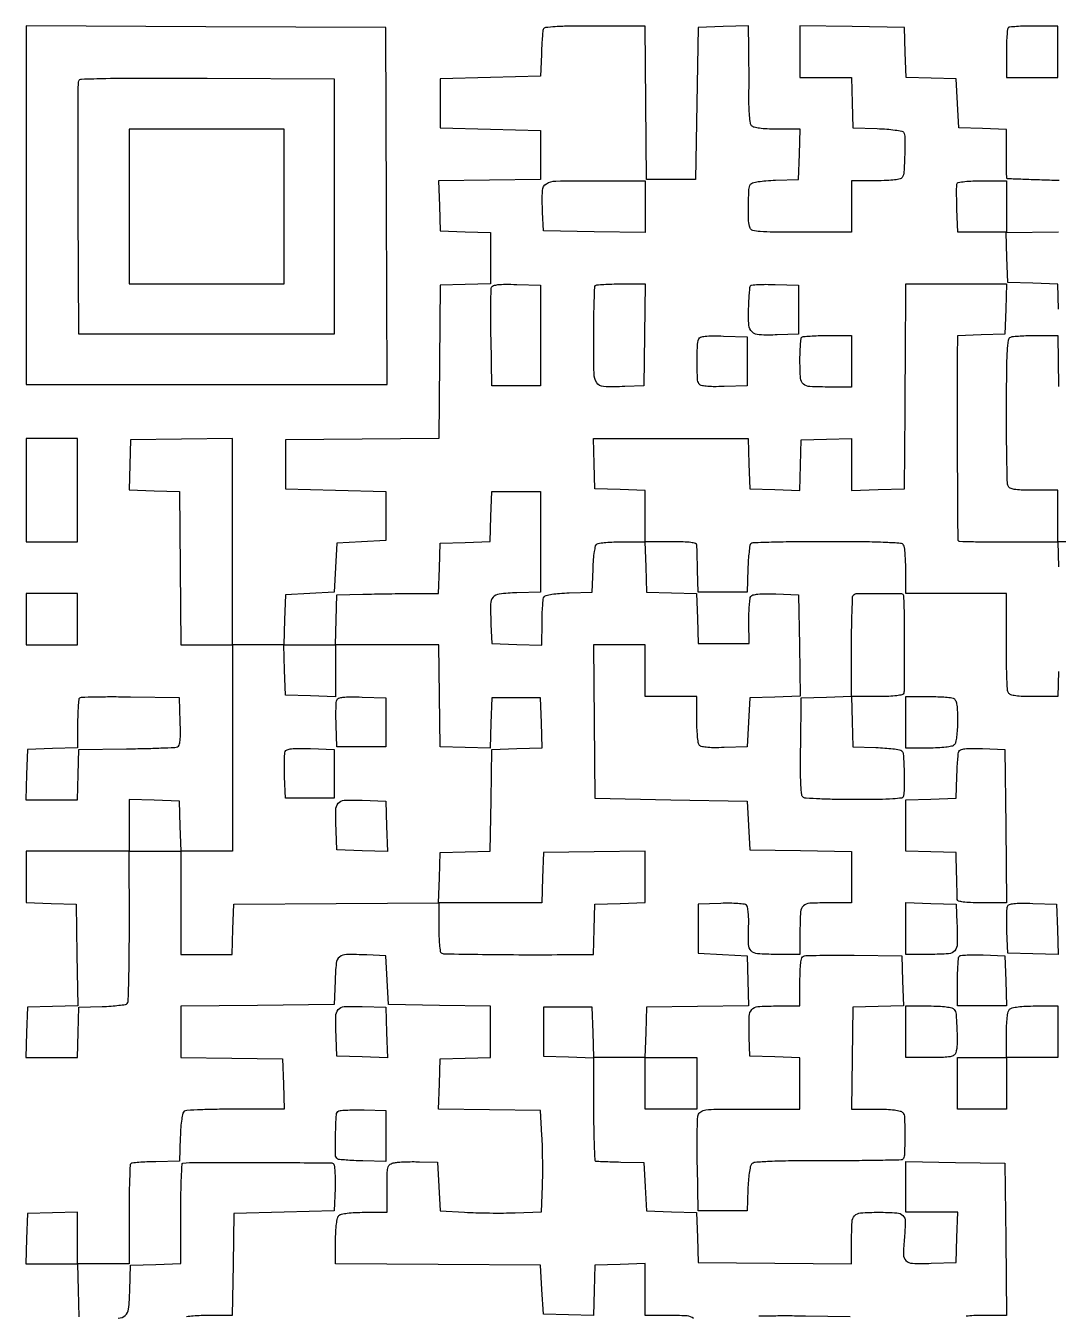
# Model space of a CAD drawing. Extents: x 156 to 936, y 100 to 969.
# Drawn here: x 155.9 to 536.1, y 493.7 to 969.1 of the extents above; entities that cross this region are included whole.
import ezdxf

# ---------------------------------------------------------------- set-up
doc = ezdxf.new("R2010")
doc.units = 0

msp = doc.modelspace()

# ---------------------------------------------------------------- linework, layer by layer
for points in [[(536.5, 912.055984, -0.000919), (529.197375, 912.283114, -0.001503), (523.007812, 912.50564, -0.000154), (517.478061, 912.722795, -0.15636), (517.25, 912.805984, -0.223597), (517.148239, 913.005886, -0.000902), (517.073437, 915.575321, -0.004214), (517.018014, 918.511677, -0.002611), (517, 921.961067), (517, 930.922134), (508.25, 931.211067), (499.5, 931.5), (499, 940.5), (498.5, 949.5), (489.287036, 949.787036), (480.074071, 950.074071), (479.787036, 959.287036), (479.5, 968.5), (460.25, 968.771593), (441, 969.043186), (441, 959.521593), (441, 950), (450.462474, 950), (459.924948, 950), (460.212474, 940.75), (460.5, 931.5), (469.467001, 931.207902, -0.010742), (472.978814, 931.017916, -0.01635), (476.015365, 930.68799, -0.011784), (478.456731, 930.282748, -0.210312), (479.097881, 929.841626, -0.138499), (479.645452, 927.925327, -0.007545), (479.569363, 921.589862, -0.008047), (479.297142, 915.29135, -0.124205), (478.647864, 913.239248, -0.197678), (477.868524, 912.674713, -0.027406), (475.862906, 912.306066, -0.022938), (472.971781, 912.071042, -0.008812), (468.940983, 912), (460, 912), (460, 902.5), (460, 893), (441.606989, 893, -0.002472), (431.276552, 893.051073, -0.018295), (426.359559, 893.27975, -0.036273), (423.606822, 893.711497, -0.24904), (422.606989, 894.581787, -0.084327), (422.086751, 897.172782, -0.010423), (422.034417, 902.954442, -0.008313), (422.201057, 908.816603, -0.131024), (422.797157, 910.706033, -0.192561), (423.533237, 911.236162, -0.02067), (425.63313, 911.666992, -0.020911), (428.460658, 912.005667, -0.010674), (432.031844, 912.206033), (440.5, 912.5), (440.787526, 921.75), (441.075052, 931), (432.659971, 931, -0.009915), (428.869314, 931.075175, -0.023811), (426.071526, 931.319964, -0.029212), (424.090846, 931.707655, -0.157885), (423.176821, 932.286944, -0.139185), (422.749561, 933.253728, -0.012507), (422.443752, 935.912297, -0.015085), (422.246783, 939.227521, -0.010021), (422.21199, 943.036944, 0.002121), (422.240165, 947.26301, 0.001372), (422.238603, 952.154688, 0.001379), (422.210775, 956.934878, 0.002609), (422.157614, 960.787526), (422, 969.075052), (412.75, 968.787526), (403.5, 968.5), (403, 940.5), (402.5, 912.5), (393.5, 912.5), (384.5, 912.5), (384.234427, 940.75), (383.968853, 969), (365.453042, 969, 0.00318), (356.356346, 968.942138, 0.013275), (350.882155, 968.727062, 0.013552), (347.294613, 968.39275, 0.283771), (346.488341, 967.75, 0.062379), (346.299299, 966.905307, 0.004511), (346.092081, 964.517187, 0.006263), (345.905777, 961.655284, 0.004694), (345.769726, 958.5), (345.5, 950.5), (327, 950), (308.5, 949.5), (308.5, 940.5), (308.5, 931.5), (327, 931), (345.5, 930.5), (345.5, 921.5), (345.5, 912.5), (326.712768, 912.227798), (307.925536, 911.955596), (308.212768, 902.727798), (308.5, 893.5), (317.75, 893.212474), (327, 892.924948), (327, 883.5), (327, 874.075052), (317.75, 873.787526), (308.5, 873.5), (308.234453, 845.265547), (307.968906, 817.031094), (279.734453, 816.765547), (251.5, 816.5), (251.5, 807.5), (251.5, 798.5), (270, 798), (288.5, 797.5), (288.5, 788.5), (288.5, 779.5), (279.5, 779), (270.5, 778.5), (270, 769.5), (269.5, 760.5), (260.5, 760), (251.5, 759.5), (251.212474, 750.25), (250.924948, 741), (241.462474, 741), (232, 741), (232, 779.022065), (232, 817.044131), (213.25, 816.772065), (194.5, 816.5), (194.212977, 807.288016), (193.925954, 798.076031), (203.212977, 797.788016), (212.5, 797.5), (212.765573, 769.25), (213.031147, 741), (222.515573, 741), (232, 741), (232, 703), (232, 665), (222.537526, 665), (213.075052, 665), (212.787526, 674.25), (212.5, 683.5), (203.25, 683.787526), (194, 684.075052), (194, 674.537526), (194, 665), (175, 665), (156, 665), (156, 655.537526), (156, 646.075052), (165.25, 645.787526), (174.5, 645.5), (174.771926, 626.787816), (175.043852, 608.075632), (165.771926, 607.787816), (156.5, 607.5), (156.212474, 598.25), (155.924948, 589), (165.424948, 589), (174.924948, 589), (175.212474, 598.25), (175.5, 607.5), (183.994391, 607.794391, 0.008554), (187.307634, 607.966006, 0.012312), (190.231367, 608.240117, 0.008124), (192.640242, 608.565713, 0.160046), (193.298357, 608.898357, 0.190923), (193.62634, 609.656934, 0.001083), (193.853479, 617.591142, 0.004381), (194.014611, 626.697616, 0.002745), (194.051281, 637.353966), (193.99463, 665), (203.497315, 665), (213, 665), (213, 646), (213, 627), (222.462474, 627), (231.924948, 627), (232.212474, 636.25), (232.5, 645.5), (270.25, 645.762025), (308, 646.02405), (308, 637.071042, 0.009015), (308.062561, 633.601362, 0.013689), (308.25377, 630.591141, 0.008279), (308.520147, 628.119739, 0.227112), (308.863899, 627.584115, 0.135157), (310.091445, 627.224623, 0.000575), (324.12645, 627.01335, 0.002932), (339.355338, 626.890938, 0.002367), (355.712474, 626.932806), (364.924948, 627), (365.212474, 636.25), (365.5, 645.5), (374.75, 645.787526), (384, 646.075052), (384, 655.559591), (384, 665.044131), (365.25, 664.772065), (346.5, 664.5), (346.212474, 655.25), (345.924948, 646), (326.924948, 646), (307.924948, 646), (308.212474, 655.25), (308.5, 664.5), (317.728072, 664.787236), (326.956143, 665.074471), (327.228072, 683.787236), (327.5, 702.5), (336.787023, 702.788016), (346.074046, 703.076031), (345.787023, 712.288016), (345.5, 721.5), (336.5, 721.5), (327.5, 721.5), (327.211984, 712.212977), (326.923969, 702.925954), (317.711984, 703.212977), (308.5, 703.5), (308.227935, 722.25), (307.955869, 741), (288.940409, 741), (269.924948, 741), (270.212474, 750.25), (270.5, 759.5), (280, 759.699908, -0.0012), (284.304839, 759.780162, -0.000721), (289.415539, 759.855807, -0.000721), (294.498942, 759.916386, -0.001259), (298.712474, 759.949908), (307.924948, 760), (308.212474, 769.25), (308.5, 778.5), (317.712964, 778.787036), (326.925929, 779.074071), (327.212964, 788.287036), (327.5, 797.5), (336.5, 797.5), (345.5, 797.5), (345.5, 779), (345.5, 760.5), (336.759315, 760.211203, 0.017722), (330.222155, 759.762911, 0.198326), (327.97509, 758.54849, 0.170867), (327.062458, 756.011209, 0.012477), (327.199088, 748.479083), (327.5, 741.5), (336.75, 741.212474), (346, 740.924948), (346.015313, 749.212474, -0.008541), (346.07707, 752.474731, -0.011541), (346.251296, 755.419811, -0.008673), (346.494347, 757.854113, -0.112803), (346.797157, 758.706033, -0.192561), (347.533237, 759.236162, -0.02067), (349.63313, 759.666992, -0.020911), (352.460658, 760.005667, -0.010674), (356.031844, 760.206033), (364.5, 760.5), (364.793967, 768.968156, -0.010674), (364.994333, 772.539342, -0.020911), (365.333008, 775.36687, -0.02067), (365.763838, 777.466763, -0.192561), (366.293967, 778.202843, -0.112531), (367.144249, 778.505585, -0.008778), (369.558142, 778.748704, -0.011623), (372.478979, 778.922925, -0.008617), (375.712474, 778.984687), (383.924948, 779), (384.212474, 769.75), (384.5, 760.5), (393.712964, 760.212964), (402.925929, 759.925929), (403.212964, 750.712964), (403.5, 741.5), (412.868513, 741.5), (422.237027, 741.5), (422.191876, 749.559686, -0.008831), (422.230192, 752.7366, -0.011824), (422.383911, 755.614154, -0.009089), (422.610997, 757.992474, -0.110498), (422.909015, 758.852784, -0.197522), (423.678545, 759.410565, -0.033779), (425.496836, 759.72202, -0.025439), (428.190511, 759.860179, -0.0088), (432.085653, 759.793098), (440.5, 759.5), (440.771926, 740.787816), (441.043852, 722.075632), (431.771926, 721.787816), (422.5, 721.5), (422, 712.5), (421.5, 703.5), (413.085653, 703.206902, -0.008519), (409.085459, 703.135766, -0.027159), (406.4185, 703.278749, -0.039341), (404.659703, 703.610638, -0.187221), (403.850966, 704.206902, -0.110402), (403.527533, 705.105717, -0.00954), (403.267102, 707.54359, -0.012203), (403.081041, 710.495888, -0.00917), (403.015313, 713.75), (403, 722), (393.5, 722), (384, 722), (384, 731.5), (384, 741), (374.484427, 741), (364.968853, 741), (365.234427, 712.75), (365.5, 684.5), (393.5, 684), (421.5, 683.5), (422, 674.5), (422.5, 665.5), (441.25, 665.227935), (460, 664.955869), (460, 655.477935), (460, 646), (452.081787, 646, 0.01141), (444.599988, 645.829247, 0.175208), (442.252746, 644.85745, 0.195511), (441.199638, 642.650479, 0.014768), (441, 635.893011), (441, 627), (432.067388, 627, -0.015501), (425.345229, 627.208445, -0.189633), (423.058381, 628.276156, -0.185278), (422.084149, 630.627699, -0.014683), (422.104749, 637.499453, 0.01455), (422.113217, 640.093679, 0.019451), (421.960944, 642.44279, 0.016961), (421.697058, 644.349197, 0.1547), (421.315947, 645.084053, 0.166094), (420.528718, 645.47038, 0.012958), (418.165153, 645.710196, 0.016354), (415.237691, 645.834685, 0.011158), (411.907021, 645.792979), (403.5, 645.5), (403.5, 636.5), (403.5, 627.5), (412.5, 627), (421.5, 626.5), (421.787232, 617.272202), (422.074464, 608.044404), (403.287232, 607.772202), (384.5, 607.5), (384.212474, 598.25), (383.924948, 589), (374.5, 589), (365.075052, 589), (364.787526, 598.25), (364.5, 607.5), (355.5, 607.5), (346.5, 607.5), (346.5, 598.5), (346.5, 589.5), (355.75, 589.212474), (365, 588.924948), (365, 569.962474, 0.003705), (365.053955, 562.681665, 0.006104), (365.220312, 556.528324, 0.001519), (365.44532, 551.208915, 0.347429), (365.75, 550.857352, 0.037006), (366.298303, 550.794587, 0.000952), (368.776563, 550.700142, 0.002018), (371.688628, 550.606487, 0.001376), (375, 550.522485), (383.5, 550.330267), (384, 541.415133), (384.5, 532.5), (393.712964, 532.212964), (402.925929, 531.925929), (403.212964, 522.712964), (403.5, 513.5), (431.75, 513.234427), (460, 512.968853), (460, 520.902639, -0.011331), (460.169755, 528.392479, -0.174251), (461.137014, 530.743192, -0.196315), (463.33518, 531.7988, -0.015002), (470.039601, 532, -0.014506), (476.661481, 531.807848, -0.182867), (478.904304, 530.806921, -0.204965), (479.787565, 528.627059, -0.018809), (479.447558, 522.665232, 0.019324), (479.099904, 516.456852, 0.209203), (480.044561, 514.192044, 0.185882), (482.414032, 513.202494, 0.014818), (489.328966, 513.213519), (498.5, 513.5), (498.787526, 522.75), (499.075052, 532), (489.537526, 532), (480, 532), (480, 541.330942), (480, 550.661883), (498.25, 550.378246), (516.5, 550.094608), (516.765573, 522.047304), (517.031147, 494), (508.57459, 494, 0.010185), (504.987494, 493.926923, 0.020844), (502.183877, 493.695326, 0.020582)], [(536.212474, 731.25), (535.924948, 722), (527.069463, 722, -0.006773), (522.412948, 722.063076, -0.03465), (519.839867, 722.311792, -0.070053), (518.344751, 722.783328, -0.192061), (517.606989, 723.581787, -0.081401), (517.364228, 724.755458, -0.002396), (517.178303, 729.815525, -0.00474), (517.044049, 735.792976, -0.003244), (517, 742.581787), (517, 760), (498.5, 760), (480, 760), (479.984687, 768.25, 0.008874), (479.92095, 771.500983, 0.011894), (479.740824, 774.443585, 0.009133), (479.489095, 776.874402, 0.111529), (479.176017, 777.749439, 0.236774), (478.073991, 778.410138, 0.007367), (472.659134, 778.73736, 0.008994), (464.594517, 778.960294, 0.002086), (451.026509, 779.034618, 0.002708), (440.482606, 778.991289, 0.004323), (431.473933, 778.827565, 0.001056), (423.621134, 778.600309, 0.190857), (422.87957, 778.27957, 0.160791), (422.554358, 777.633833, 0.007838), (422.234599, 775.225849, 0.012069), (421.96463, 772.306312, 0.008357), (421.794391, 768.994391), (421.5, 760.5), (412.5, 760.5), (403.5, 760.5), (403.299457, 768.5, 0.000209), (403.219038, 771.655326, 0.00028), (403.143296, 774.517187, 0.000193), (403.077478, 776.918087, 0.002938), (403.049457, 777.75, 0.321639), (402.581974, 778.34996, 0.039105), (400.851353, 778.715804, 0.025744), (398.028041, 778.938404, 0.006801), (393.5, 779), (384, 779), (384, 788.462474), (384, 797.924948), (374.75, 798.212474), (365.5, 798.5), (365.212474, 807.75), (364.924948, 817), (393.424948, 817), (421.924948, 817), (422.212474, 807.75), (422.5, 798.5), (431.711984, 798.212977), (440.923969, 797.925954), (441.211984, 807.212977), (441.5, 816.5), (450.75, 816.787526), (460, 817.075052), (460, 807.501314), (460, 797.927576), (469.75, 798.213788), (479.5, 798.5), (479.702066, 827, 0.000056), (479.782942, 838.58956, 0.000061), (479.858856, 849.845312, 0.000057), (479.921561, 859.47977, 0.000303), (479.952066, 864.75), (480, 874), (498.537526, 874), (517.075052, 874), (516.787526, 864.75), (516.5, 855.5), (507.75, 855.211067), (499, 854.922134), (498.92974, 847.211067, 0.002546), (498.855538, 828.750187, 0.001259), (498.93971, 805.308864, 0.000065), (499.098161, 779.91153, 0.197258), (499.344474, 779.322192, 0.193078), (499.704681, 779.168225, 0.000566), (504.928532, 779.056722, 0.003156), (510.856857, 778.974326, 0.001953), (517.823814, 778.948684), (535.925574, 778.952756), (536.212787, 769.726378)], [(545.393011, 779), (536, 779), (536, 788.5), (536, 798), (527.106989, 798, -0.006773), (522.44633, 798.063133, -0.034197), (519.856971, 798.311058, -0.068473), (518.34851, 798.778599, -0.194161), (517.611656, 799.569625, -0.085793), (517.37001, 800.791537, -0.001176), (517.204303, 808.418114, -0.003279), (517.090783, 817.276238, -0.002147), (517.070735, 827.487988, -0.00168), (517.154484, 842.20747, -0.012362), (517.391893, 849.234433, -0.018697), (517.785549, 853.327327, -0.274368), (518.647855, 854.418364, -0.069302), (519.631835, 854.646707, -0.006981), (522.037825, 854.829144, -0.008649), (524.925091, 854.957486, -0.006781), (528.059722, 855), (535.955869, 855), (536.227935, 836.25)], [(401.767356, 492.820169, 0.18106), (399.429085, 493.823337, 0.011759), (391.918213, 494), (384, 494), (384, 503.537526), (384, 513.075052), (374.75, 512.787526), (365.5, 512.5), (365.211984, 503.212977), (364.923969, 493.925954), (355.711984, 494.212977), (346.5, 494.5), (346, 503.5), (345.5, 512.5), (307.75, 512.762025), (270, 513.02405), (270, 521.312025, -0.011108), (270.078266, 524.834579, -0.020347), (270.322394, 527.695733, -0.021104), (270.689619, 529.86086, -0.144796), (271.2, 530.8, -0.144849), (272.139671, 531.310542, -0.021091), (274.306878, 531.677711, -0.020332), (277.171507, 531.92177, -0.011084), (280.7, 532), (289, 532), (289, 540.883423, -0.004145), (289.048469, 546.729767, -0.065065), (289.339342, 548.700634, -0.192977), (290.101394, 549.687118, -0.085937), (291.665164, 550.276324, -0.030265), (293.112059, 550.463092, -0.007653), (295.481732, 550.587748, -0.007779), (298.198684, 550.646695, -0.007788), (300.915164, 550.621051), (307.5, 550.4563), (308, 541.47815), (308.5, 532.5), (317.5, 532, 0.007328), (321.643918, 531.830657, 0.004071), (326.700603, 531.739398, 0.004059), (331.822208, 531.730254, 0.006546), (336.182905, 531.814971), (345.86581, 532.129943), (346.182905, 541.57618, 0.006785), (346.268576, 545.862146, 0.004051), (346.259978, 550.96148, 0.004055), (346.169054, 556.041053, 0.007015), (346, 560.261208), (345.5, 569.5), (326.712768, 569.772202), (307.925536, 570.044404), (308.212768, 579.272202), (308.5, 588.5), (317.75, 588.787526), (327, 589.075052), (327, 598.515461), (327, 607.955869), (308.25, 608.227935), (289.5, 608.5), (289, 617.5), (288.5, 626.5), (281.520917, 626.800912, 0.012477), (273.988791, 626.937542, 0.170867), (271.45151, 626.02491, 0.198326), (270.237089, 623.777845, 0.017722), (269.788797, 617.240685), (269.5, 608.5), (241.25, 608.234427), (213, 607.968853), (213, 598.506492), (213, 589.044131), (231.75, 588.772065), (250.5, 588.5), (250.787526, 579.25), (251.075052, 570), (233.287526, 569.984687, 0.004021), (226.383458, 569.923222, 0.006063), (220.370264, 569.748365, 0.002667), (215.25903, 569.510366, 0.129285), (214.292098, 569.201688, 0.194406), (213.755949, 568.451671, 0.02039), (213.327541, 566.292005, 0.020485), (212.991737, 563.361405, 0.010013), (212.792098, 559.605147), (212.5, 550.776291), (203.832267, 550.638146, 0.00647), (200.466548, 550.540928, 0.00969), (197.531504, 550.361091, 0.00514), (195.077474, 550.137514, 0.172979), (194.554573, 549.888973, 0.188851), (194.307374, 549.322109, 0.001403), (194.124986, 544.129111, 0.004986), (193.991142, 538.136263, 0.003146), (193.948692, 531.138973), (193.952773, 513), (184.476387, 513), (175, 513), (175, 522.537526), (175, 532.075052), (165.75, 531.787526), (156.5, 531.5), (156.212474, 522.25), (155.924948, 513), (165.426262, 513), (174.927576, 513), (175.213788, 503.25), (175.5, 493.5)], [(189.980726, 493.027641, 0.17684), (192.545599, 493.98257, 0.194254), (193.768522, 496.328176, 0.016445), (194.212602, 503.259666), (194.5, 512.5), (203.75, 512.787526), (213, 513.075052), (213, 531.537526, -0.003806), (213.053937, 538.622776, -0.006297), (213.220313, 544.602083, -0.001598), (213.445403, 549.760495, -0.367595), (213.75, 550.086587, -0.028864), (218.740231, 550.372481, -0.000657), (242.577054, 550.329657, -0.000156), (267.991208, 550.242708, -0.138353), (269.138759, 549.914347, -0.229037), (269.502325, 549.343162, -0.010988), (269.721788, 547.029015, -0.016119), (269.836736, 544.181151, -0.010731), (269.793098, 540.914347), (269.5, 532.5), (251, 532), (232.5, 531.5), (232.227935, 512.75), (231.955869, 494), (223.727935, 493.984687, 0.008614), (220.488381, 493.922841, 0.011619), (217.562135, 493.748365, 0.008774), (215.143755, 493.504888, 0.112538)], [(459.5, 493.5), (443, 493.747311, 0.003055), (436.517262, 493.804857, 0.004208), (430.692549, 493.771952, 0.002709), (425.805212, 493.676721, 0.050162)]]:
    msp.add_lwpolyline(points, format="xyb")
for points in [[(156, 903.007138), (156, 837), (222.50719, 837), (289.014379, 837), (288.75719, 902.75), (288.5, 968.5), (222.25, 968.757138), (156, 969.014276)], [(194, 902.5), (194, 874), (222.5, 874), (251, 874), (251, 902.5), (251, 931), (222.5, 931), (194, 931)], [(156, 798), (156, 779), (165.5, 779), (175, 779), (175, 798), (175, 817), (165.5, 817), (156, 817)], [(156, 750.5), (156, 741), (165.5, 741), (175, 741), (175, 750.5), (175, 760), (165.5, 760), (156, 760)], [(270, 731.462474), (270, 721.924948), (260.75, 722.212474), (251.5, 722.5), (251.212474, 731.75), (250.924948, 741), (260.462474, 741), (270, 741)], [(403, 579.5), (403, 570), (393.5, 570), (384, 570), (384, 579.5), (384, 589), (393.5, 589), (403, 589)]]:
    msp.add_lwpolyline(points, close=True)
for points in [[(517.666667, 968.333333, 0.174709), (517.400808, 967.76784, 0.005871), (517.195833, 965.267708, 0.010477), (517.048334, 962.266524, 0.007039), (517, 958.833333), (517, 950), (526.5, 950), (536, 950), (536, 959.5), (536, 969), (527.166667, 969, 0.007039), (523.733476, 968.951666, 0.010477), (520.732292, 968.804167, 0.005871), (518.23216, 968.599192, 0.174709)], [(269.5, 902.5), (269.5, 855.5), (222.5, 855.5), (175.5, 855.5), (175.239372, 901.5, -0.000997), (175.174287, 919.225103, -0.001596), (175.197198, 934.357597, -0.000282), (175.267665, 947.72814, -0.090314), (175.461789, 948.759906, -0.301449), (176.45055, 949.464468, -0.003096), (185.402033, 949.70934, -0.005599), (198.68089, 949.841585, -0.001079), (222.722417, 949.759906), (269.5, 949.5)], [(384, 902.477935), (384, 892.955869), (365.25, 893.227935), (346.5, 893.5), (346.199088, 900.479083, -0.019865), (346.172345, 908.427676, -0.25447), (347.637957, 910.902206, -0.13093), (351.063884, 911.877459, -0.004239), (365.519052, 912), (384, 912)], [(517, 902.5), (517, 893), (508.073474, 893), (499.146947, 893), (498.823474, 901.523175, -0.004031), (498.723784, 904.859493, -0.005712), (498.692937, 907.82961, -0.003384), (498.712423, 910.325963, -0.078732), (498.833333, 911.023175, -0.280981), (499.300091, 911.411642, -0.010265), (501.686186, 911.713267, -0.016066), (504.639201, 911.929466, -0.010239), (508.083333, 912), (517, 912)], [(345.5, 855), (345.5, 836.5), (336.5, 836.5), (327.5, 836.5), (327.225464, 853.964868, -0.002823), (327.157086, 860.753462, -0.004215), (327.180851, 866.688445, -0.00185), (327.262501, 871.748662, -0.086861), (327.45911, 872.754039, -0.230482), (328.132433, 873.382988, -0.046818), (329.777796, 873.724608, -0.028677), (332.433667, 873.867661, -0.007362), (336.733647, 873.789171), (345.5, 873.5)], [(383.772065, 855.25), (383.5, 836.5), (376.520917, 836.199088, -0.019263), (368.604639, 836.162922, -0.251635), (366.148734, 837.591956, -0.134078), (365.172652, 840.933371, -0.004467), (365.051248, 854.87409, -0.003348), (365.098911, 861.761681, -0.005289), (365.2418, 867.666843, -0.001574), (365.435421, 872.770569, -0.188261), (365.694298, 873.360965, -0.175877), (366.24016, 873.616085, -0.005452), (368.74689, 873.812283, -0.01007), (371.749014, 873.953686, -0.006732), (375.188732, 874), (384.044131, 874)], [(440.5, 864.5), (440.5, 855.5), (432.655204, 855.206229, -0.019627), (426.005728, 855.218321, -0.177747), (423.366228, 856.312218, -0.193464), (422.181185, 858.804243, -0.023913), (422.096142, 864.939125, -0.004656), (422.224032, 867.893114, -0.006658), (422.396747, 870.510389, -0.003874), (422.588115, 872.705546, -0.095549), (422.758823, 873.287732, -0.257902), (423.213321, 873.592207, -0.007599), (425.591581, 873.759546, -0.013423), (428.480905, 873.841063, -0.008636), (431.832337, 873.787732), (440.5, 873.5)], [(421.5, 845.5), (421.5, 836.5), (413.085653, 836.206902, -0.00858), (409.091147, 836.136357, -0.026999), (406.414872, 836.279639, -0.038856), (404.642089, 836.611664, -0.183007), (403.816768, 837.206902, -0.139033), (403.249443, 838.992302, -0.007143), (403.144864, 845.111829, -0.009692), (403.244274, 851.106577, -0.079072), (403.770319, 853.787164, -0.238386), (404.4171, 854.391111, -0.043449), (406.074634, 854.720702, -0.028007), (408.710501, 854.861701, -0.007678), (412.87125, 854.787164), (421.5, 854.5)], [(460, 845.5), (460, 836), (452.081787, 836, -0.010973), (444.645885, 836.163215, -0.166948), (442.282706, 837.092708, -0.201813), (441.213878, 839.212898, -0.017167), (441, 845.440322, -0.007555), (441.048362, 848.640807, -0.011152), (441.195833, 851.446011, -0.006592), (441.401283, 853.774411, -0.17274), (441.666667, 854.333333, -0.174709), (442.23216, 854.599192, -0.005871), (444.732292, 854.804167, -0.010477), (447.733476, 854.951666, -0.007039), (451.166667, 855), (460, 855)], [(479.074249, 759.25, -0.022773), (479.301466, 754.978231, -0.001038), (479.382342, 740.343326, -0.000344), (479.425606, 724.673086, -0.08036), (479.198426, 723.25, -0.254955), (478.568957, 722.660235, -0.031824), (476.664455, 722.29407, -0.024094), (473.749435, 722.065827, -0.00749), (469.355485, 722), (459.924948, 722), (460.212474, 712.75), (460.5, 703.5), (468.950164, 703.206324, -0.009172), (472.263641, 703.030265, -0.01268), (475.226986, 702.742555, -0.009282), (477.664314, 702.397322, -0.134159), (478.451881, 702.039935, -0.205678), (479.045623, 700.877913, -0.006511), (479.336477, 695.4621, -0.013464), (479.413058, 689.873914, -0.023484), (479.134442, 685.25, -0.345974), (478.503778, 684.603901, -0.015599), (475.205489, 684.272557, -0.014253), (470.047851, 684.063953, -0.003196), (461.25, 684.015313, -0.004101), (454.358769, 684.077778, -0.006171), (448.352731, 684.255659, -0.002759), (443.252168, 684.49796, -0.128943), (442.269936, 684.812009, -0.228051), (441.65421, 685.801929, -0.01367), (441.363442, 689.398754, -0.013149), (441.21716, 694.80929, -0.003387), (441.269936, 703.546696), (441.5, 721.5), (450.75, 721.787526), (460, 722.075052), (460, 740.370859, -0.003407), (460.048122, 747.432124, -0.005378), (460.195833, 753.488107, -0.001627), (460.396751, 758.71825, -0.18811), (460.666667, 759.333333, -0.195765), (462.1415, 759.954725, -0.004161), (470.181969, 759.985244, -0.003074), (478.371112, 759.897817, -0.380775)], [(175.688496, 721.355163, 0.173718), (175.414183, 720.774588, 0.006232), (175.202246, 718.285144, 0.010818), (175.049931, 715.291191, 0.007299), (175, 711.870859), (175, 703.075052), (165.75, 702.787526), (156.5, 702.5), (156.212474, 693.25), (155.924948, 684), (165.424948, 684), (174.924948, 684), (175.212474, 693.25), (175.5, 702.5), (192.966527, 702.7261, 0.002617), (199.755613, 702.849525, 0.003904), (205.690789, 703.034876, 0.001709), (210.751761, 703.249818, 0.080308), (211.755698, 703.459747, 0.230735), (212.38357, 704.132566, 0.046619), (212.724607, 705.779803, 0.028627), (212.867535, 708.436735, 0.00737), (212.789171, 712.733647), (212.5, 721.5), (194.438496, 721.77183, 0.003617), (187.465536, 721.826322, 0.0057), (181.480314, 721.761564, 0.001798), (176.321579, 721.628369, 0.19128)], [(288.5, 712.5), (288.5, 703.5), (279.5, 703.5), (270.5, 703.5), (270.205027, 711.411609, -0.006757), (270.130652, 714.542211, -0.008847), (270.151984, 717.403842, -0.006825), (270.2445, 719.787219, -0.078651), (270.438673, 720.700781, -0.222283), (271.127059, 721.364206, -0.05328), (272.715903, 721.724548, -0.030281), (275.338027, 721.871594, -0.007113), (279.733647, 721.789171), (288.5, 721.5)], [(497.418213, 721.393011, -0.180715), (498.202375, 720.69971, -0.075375), (498.678871, 719.347444, -0.038703), (498.933322, 717.063507, -0.008396), (499, 713.093011, -0.012415), (498.91981, 709.863816, -0.021121), (498.672007, 707.174718, -0.021703), (498.301898, 705.111853, -0.142062), (497.8, 704.2, -0.144849), (496.860329, 703.689458, -0.021091), (494.693122, 703.322289, -0.020332), (491.828493, 703.07823, -0.011084), (488.3, 703), (480, 703), (480, 712.5), (480, 722), (487.918213, 722, -0.00705), (491.066073, 721.955615, -0.008902), (493.9751, 721.821697, -0.007317), (496.400281, 721.631074, -0.06844)], [(269.5, 693.5), (269.5, 684.5), (260.5, 684.5), (251.5, 684.5), (251.205027, 692.411609, -0.006757), (251.130652, 695.542211, -0.008847), (251.151984, 698.403842, -0.006825), (251.2445, 700.787219, -0.078651), (251.438673, 701.700781, -0.222283), (252.127059, 702.364206, -0.05328), (253.715903, 702.724548, -0.030281), (256.338027, 702.871594, -0.007113), (260.733647, 702.789171), (269.5, 702.5)], [(516.765573, 674.25), (517.031147, 646), (508.015573, 646, -0.007292), (503.740719, 646.062352, -0.026947), (501.051497, 646.28621, -0.041425), (499.403052, 646.654377, -0.315819), (498.944168, 647.25, -0.004132), (498.913894, 648.08196, -0.000272), (498.847699, 650.482813, -0.000394), (498.772609, 653.344674, -0.000294), (498.694168, 656.5), (498.5, 664.5), (489.25, 664.787526), (480, 665.075052), (480, 674.5), (480, 683.924948), (489.25, 684.212474), (498.5, 684.5), (498.769726, 692.5, -0.004856), (498.906924, 695.658206, -0.006435), (499.096669, 698.529142, -0.004718), (499.308686, 700.923964, -0.062009), (499.503958, 701.790697, -0.236137), (500.136155, 702.393451, -0.045966), (501.725013, 702.725324, -0.029219), (504.255094, 702.866208, -0.00809), (508.234232, 702.790697), (516.5, 702.5)], [(288.788029, 674.211971), (289.076058, 664.923942), (279.788029, 665.211971), (270.5, 665.5), (270.199088, 672.479083, -0.011928), (270.050889, 680.182645, -0.176334), (270.972515, 682.678754, -0.210428), (273.215167, 683.770984, -0.017872), (279.778718, 683.788514), (288.5, 683.5)], [(498.800912, 638.520917, -0.012322), (498.941866, 630.88044, -0.176722), (498.009281, 628.372662, -0.202101), (495.732324, 627.227183, -0.01682), (488.980948, 627), (480, 627), (480, 636.537526), (480, 646.075052), (489.25, 645.787526), (498.5, 645.5)], [(535.788029, 636.211971), (536.076058, 626.923942), (526.788029, 627.211971), (517.5, 627.5), (517.205027, 635.411609, -0.006757), (517.130652, 638.542211, -0.008847), (517.151984, 641.403842, -0.006825), (517.2445, 643.787219, -0.078651), (517.438673, 644.700781, -0.222283), (518.127059, 645.364206, -0.05328), (519.715903, 645.724548, -0.030281), (522.338027, 645.871594, -0.007113), (526.733647, 645.789171), (535.5, 645.5)], [(478.787023, 617.288016), (479.074046, 608.076031), (469.787023, 607.788016), (460.5, 607.5), (460.227935, 588.75), (459.955869, 570), (468.85549, 570, -0.00907), (472.91668, 569.926321, -0.023258), (475.845161, 569.683323, -0.029146), (477.891381, 569.294944, -0.159385), (478.831611, 568.702896, -0.16812), (479.50923, 566.900452, -0.007169), (479.592928, 560.003735, -0.006631), (479.485629, 553.065327, -0.191458), (478.793636, 551.460302, -0.193795), (478.323766, 551.260229, -0.000431), (470.502918, 551.112809, -0.00275), (461.661987, 551.00241, -0.001694), (451.257547, 550.964977, 0.002101), (437.721373, 550.905261, 0.009248), (429.739939, 550.688831, 0.008547), (424.450172, 550.356735, 0.202263), (423.15128, 549.682281, 0.124446), (422.720794, 548.779857, 0.012915), (422.315891, 546.444284, 0.015416), (421.986375, 543.591526, 0.011751), (421.795712, 540.452616), (421.5, 532.5), (412.5, 532.5), (403.5, 532.5), (403.214485, 549, -0.003332), (403.145502, 555.484344, -0.004581), (403.175744, 561.314063, -0.002978), (403.275019, 566.202744, -0.053901), (403.483537, 567.75, -0.197164), (404.436333, 569.054066, -0.108628), (406.332192, 569.712061, -0.027795), (410.326499, 569.960345, -0.001626), (422.519052, 570), (441, 570), (441, 579.462474), (441, 588.924948), (431.75, 589.212474), (422.5, 589.5), (422.332554, 596.5, -0.01099), (422.317544, 604.248729, -0.172814), (423.240132, 606.682876, -0.203252), (425.437487, 607.785869, -0.016045), (432.108408, 608), (441, 608), (441, 616.916667, -0.008289), (441.06801, 621.019066, -0.024654), (441.299514, 623.820439, -0.031856), (441.668747, 625.68556, -0.23419), (442.25, 626.349327, -0.091899), (443.209156, 626.551964, -0.001786), (448.273438, 626.660091, -0.004234), (454.203159, 626.715282, -0.002819), (461, 626.682661), (478.5, 626.5)], [(516.787526, 617.25), (517.075052, 608), (508.037526, 608), (499, 608), (499, 616.833333, -0.007429), (499.05105, 620.269125, -0.010988), (499.206746, 623.278621, -0.006414), (499.423524, 625.778731, -0.173222), (499.703816, 626.370483, -0.17855), (500.286747, 626.639255, -0.007766), (502.564452, 626.783202, -0.012381), (505.319749, 626.846095, -0.008434), (508.453816, 626.787149), (516.5, 626.5)], [(288.788029, 598.211971), (289.076058, 588.923942), (279.788029, 589.211971), (270.5, 589.5), (270.199088, 596.479083, -0.011928), (270.050889, 604.182645, -0.176334), (270.972515, 606.678754, -0.210428), (273.215167, 607.770984, -0.017872), (279.778718, 607.788514), (288.5, 607.5)], [(497.756454, 606.75, -0.150266), (498.464147, 604.963121, -0.009981), (498.792647, 599.386171, -0.014009), (498.852671, 593.858451, -0.06717), (498.378756, 590.75, -0.181742), (497.69301, 589.83851, -0.096058), (496.357727, 589.31335, -0.039896), (493.906482, 589.058901, -0.005921), (488.932612, 589), (480, 589), (480, 598.5), (480, 608), (488.377555, 608, -0.010109), (492.090282, 607.92493, -0.02302), (494.883419, 607.682816, -0.026859), (496.884876, 607.305773, -0.165356)], [(536, 598.5), (536, 589), (526.5, 589), (517, 589), (517, 579.5), (517, 570), (508, 570), (499, 570), (499, 579.5), (499, 589), (508, 589), (517, 589), (517, 597.3, -0.011084), (517.07823, 600.828493, -0.020332), (517.322289, 603.693122, -0.021091), (517.689458, 605.860329, -0.144849), (518.2, 606.8, -0.144849), (519.139671, 607.310542, -0.021091), (521.306878, 607.677711, -0.020332), (524.171507, 607.92177, -0.011084), (527.7, 608), (536, 608)], [(288.5, 560.095459), (288.5, 550.690918), (280.042842, 550.914473, -0.005158), (276.744936, 551.035706, -0.007482), (273.837076, 551.216297, -0.004191), (271.397969, 551.425034, -0.115464), (270.792842, 551.628031, -0.257767), (269.914912, 553.187766, -0.008476), (269.980264, 560.588955, -0.00812), (270.292037, 568.004207, -0.286447), (271.25, 569.356866, -0.08407), (272.100026, 569.554893, -0.00628), (274.482813, 569.670739, -0.008556), (277.344709, 569.724863, -0.006392), (280.5, 569.690199), (288.5, 569.5)]]:
    msp.add_lwpolyline(points, format="xyb", close=True)
msp.add_lwpolyline([(536.212964, 864.712964), (535.925929, 873.925929), (526.712964, 874.212964), (517.5, 874.5), (517.212762, 883.728277), (516.925523, 892.956554), (536.212762, 893.228277)])

doc.saveas('drawing.dxf')
